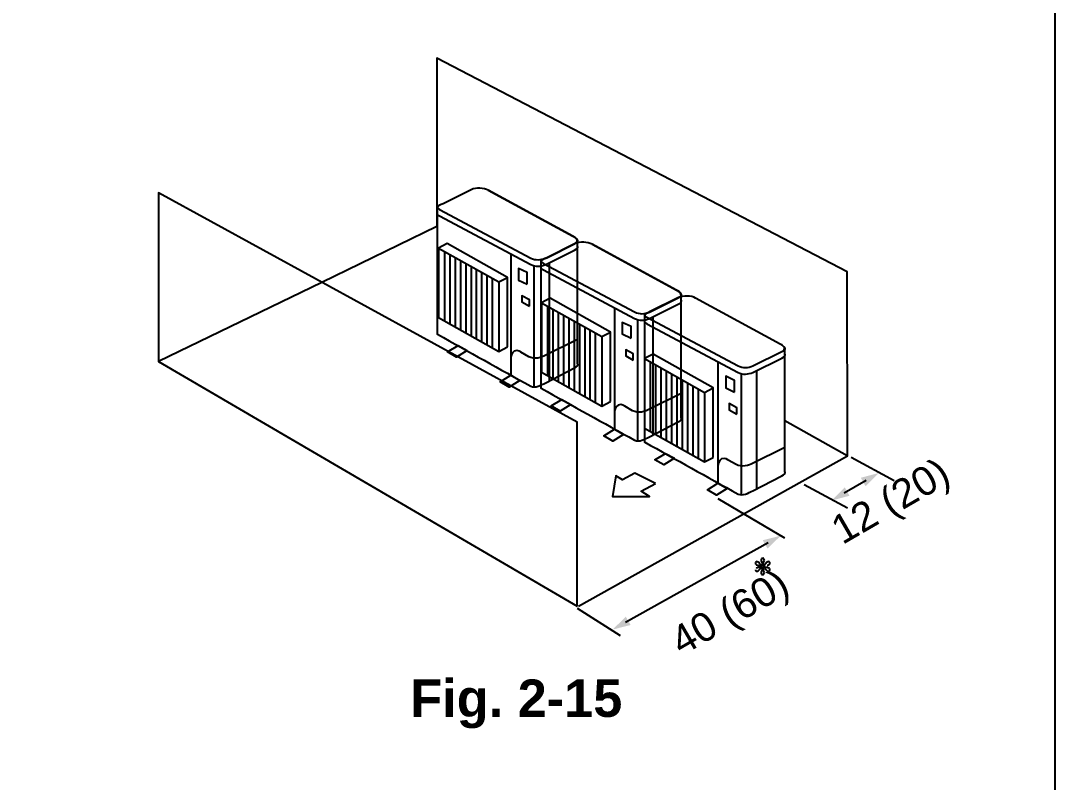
# Model space of a CAD drawing. Header units: inches. Extents: x -22 to 145, y -20 to 61.
# Drawn here: x 61.286 to 64.034, y 21.072 to 23.094 of the extents above; entities that cross this region are included whole.
import ezdxf

# ---------------------------------------------------------------- set-up
doc = ezdxf.new("R2010")
doc.units = ezdxf.units.IN
doc.header["$MEASUREMENT"] = 0
for name, color, linetype in [('GEC_BORDER', 2, 'Continuous'), ('M-DET-MEDIUM', 3, 'Continuous'), ('M-DET-THIN', 9, 'Continuous'), ('M-DET-TXT', 2, 'Continuous'), ('M-DET-WIDE', 255, 'Continuous')]:
    doc.layers.add(name, color=color, linetype=linetype)
doc.layers.add('PDF_Geometry', color=7, linetype='Continuous', true_color=0x231f20)
doc.layers.add('PDF_Solid Fills', color=7, linetype='Continuous', true_color=0xffffff)
doc.styles.add('PDF Arial', font='arial.ttf')
doc.styles.add('PDF Arial Bold', font='arialbd.ttf')

msp = doc.modelspace()

# ---------------------------------------------------------------- hatches: boundary and pattern name
at = {"layer": 'M-DET-TXT'}
h = msp.add_hatch(color=256, dxfattribs=at)
h.paths.add_polyline_path([(63.25709, 21.64642), (63.25709, 21.64703)], flags=0)
h.paths.add_polyline_path([(63.25583, 21.64727), (63.25583, 21.64642)], flags=0)
h.paths.add_polyline_path([(63.23862, 21.63981, 0.2088376), (63.23726, 21.63657)], flags=0)
h.paths.add_polyline_path([(63.25583, 21.64416), (63.25583, 21.64355)], flags=0)
h.paths.add_polyline_path([(63.25709, 21.64328), (63.25709, 21.64416)], flags=0)
h.paths.add_polyline_path([(63.26814, 21.64855, 0.1052411), (63.25776, 21.64521)], flags=0)
at = {"layer": 'M-DET-WIDE'}
h = msp.add_hatch(color=256, dxfattribs=at)
h.paths.add_polyline_path([(62.75208, 22.52207), (62.52759, 22.64403)], flags=0)
h.paths.add_polyline_path([(62.48239, 22.64549), (62.40732, 22.60817)], flags=0)
h.paths.add_polyline_path([(62.3932, 22.60038), (62.39193, 22.60038), (62.39193, 22.2616), (62.3928, 22.2616)], flags=0)
h.paths.add_polyline_path([(62.3928, 22.2616, 0.0020433), (62.64055, 22.1238)], flags=0)
h.paths.add_polyline_path([(62.68007, 22.13245), (62.75632, 22.17202)], flags=0)
at = {"layer": 'PDF_Solid Fills', "true_color": 0x999b37, "transparency": 33554559}
h = msp.add_hatch(color=55, dxfattribs=at)
h.paths.add_polyline_path([(63.02773, 22.37877), (62.80323, 22.50074)], flags=0)
h.paths.add_polyline_path([(62.75802, 22.5022), (62.68295, 22.46486)], flags=0)
h.paths.add_polyline_path([(62.66886, 22.45709), (62.66757, 22.45709), (62.66757, 22.11831), (62.66845, 22.11831)], flags=0)
h.paths.add_polyline_path([(62.66845, 22.11831, 0.0020254), (62.9162, 21.9805)], flags=0)
h.paths.add_polyline_path([(62.95572, 21.98917), (63.03195, 22.02874)], flags=0)
h = msp.add_hatch(color=55, dxfattribs=at)
h.paths.add_polyline_path([(63.30265, 22.23571), (63.07815, 22.3577)], flags=0)
h.paths.add_polyline_path([(63.03295, 22.35914), (62.95786, 22.32182)], flags=0)
h.paths.add_polyline_path([(62.94376, 22.31405), (62.9425, 22.31405), (62.9425, 21.97525), (62.94337, 21.97525)], flags=0)
h.paths.add_polyline_path([(62.94337, 21.97525, 0.0020433), (63.19111, 21.83745)], flags=0)
h.paths.add_polyline_path([(63.23065, 21.8461), (63.30687, 21.88568)], flags=0)

# ---------------------------------------------------------------- linework, layer by layer
at = {"layer": 'GEC_BORDER', "color": 3}
msp.add_lwpolyline([(64.03358, 27.34848), (54.53358, 27.34848), (54.53358, 17.67848), (64.03358, 17.67848)], close=True, dxfattribs=at)
at = {"layer": 'M-DET-MEDIUM', "color": 3}
for points in [[(62.76697, 21.5398), (63.48123, 21.93878), (63.48066, 22.42727), (62.39108, 22.99492), (62.39086, 22.5475), (62.08554, 22.39923), (61.65193, 22.1896)], [(62.39228, 22.54718), (62.39108, 22.54785)], [(62.39565, 22.49043), (62.55555, 22.40074), (62.55555, 22.21627)], [(62.41109, 22.48211), (62.41109, 22.2982)], [(62.4252, 22.47416), (62.4252, 22.29024)], [(62.43933, 22.46623), (62.43933, 22.2823)], [(62.45345, 22.45827), (62.45345, 22.27434)], [(62.46758, 22.4503), (62.46758, 22.26639)], [(62.48169, 22.44235), (62.48169, 22.25845)], [(62.49582, 22.43442), (62.49582, 22.2505)], [(62.50994, 22.42648), (62.50994, 22.24256)], [(62.52405, 22.41852), (62.52405, 22.23461)], [(62.53818, 22.41056), (62.53818, 22.22666)], [(62.55557, 22.40074), (62.57841, 22.41273)], [(62.66933, 22.34503), (62.82923, 22.25534), (62.82923, 22.07086)], [(62.68477, 22.33671), (62.68477, 22.1528)], [(62.69887, 22.32877), (62.69887, 22.14485)], [(62.71301, 22.32082), (62.71301, 22.13688)], [(62.72714, 22.31288), (62.72714, 22.12895)], [(62.74126, 22.30491), (62.74126, 22.12099)], [(62.75536, 22.29696), (62.75536, 22.11305)], [(62.76948, 22.28903), (62.76948, 22.1051)], [(62.78362, 22.28109), (62.78362, 22.09716)], [(62.79772, 22.27313), (62.79772, 22.08921)], [(62.81184, 22.26516), (62.81184, 22.08127)], [(62.82925, 22.25535), (62.85209, 22.26732)], [(62.94225, 22.19688), (63.10216, 22.10718), (63.10216, 21.9227)], [(62.95769, 22.18855), (62.95769, 22.00464)], [(62.97179, 22.1806), (62.97179, 21.99668)], [(62.98591, 22.17266), (62.98591, 21.98874)], [(63.00004, 22.16471), (63.00004, 21.98078)], [(63.01418, 22.15675), (63.01418, 21.97284)], [(63.02829, 22.1488), (63.02829, 21.96488)], [(63.0424, 22.14086), (63.0424, 21.95693)], [(63.05652, 22.13292), (63.05652, 21.949)], [(63.07065, 22.12498), (63.07065, 21.94105)], [(63.08476, 22.11699), (63.08476, 21.9331)], [(63.10215, 22.10718), (63.12501, 22.11917)], [(63.48084, 21.93909), (63.31505, 22.0317)]]:
    msp.add_lwpolyline(points, dxfattribs=at)
for points in [[(62.76375, 21.5398), (62.76355, 22.02795), (61.65194, 22.63668), (61.65194, 22.1896)], [(62.57841, 22.22824), (62.57841, 22.41273), (62.41848, 22.50241), (62.39565, 22.49043), (62.39565, 22.30596), (62.55555, 22.21625)], [(62.85211, 22.08285), (62.85211, 22.26732), (62.69216, 22.35702), (62.66933, 22.34505), (62.66933, 22.16056), (62.82925, 22.07086)], [(63.12501, 21.93468), (63.12501, 22.11917), (62.96507, 22.20886), (62.94225, 22.19688), (62.94225, 22.01241), (63.10215, 21.9227)]]:
    msp.add_lwpolyline(points, close=True, dxfattribs=at)
at = {"layer": 'M-DET-THIN', "color": 9}
for points in [[(62.39827, 22.57563), (62.64055, 22.44678)], [(62.7645, 22.18399), (62.7645, 22.50605)], [(62.68007, 22.44659), (62.75632, 22.48448)], [(62.58705, 22.47585), (62.58705, 22.1545)], [(62.68936, 22.45085), (62.68936, 22.13877)], [(62.67391, 22.43234), (62.9162, 22.30349)], [(62.95572, 22.3033), (63.03195, 22.3412)], [(63.04014, 22.0407), (63.04014, 22.36277)], [(63.04014, 22.35316), (63.04014, 22.36277)], [(62.86269, 22.33256), (62.86269, 22.01121)], [(62.9243, 22.30013), (62.9243, 21.97875)], [(62.94882, 22.2893), (63.19111, 22.16043)], [(62.965, 22.30756), (62.965, 21.99549)], [(62.7645, 22.24761), (62.67683, 22.20396)], [(62.58708, 22.1991), (62.58708, 22.15375)], [(63.13761, 22.18952), (63.13761, 21.86814)], [(63.23065, 22.16024), (63.30687, 22.19813)], [(62.68007, 22.13245), (62.75632, 22.17202)], [(63.19922, 22.15707), (63.19922, 21.8357)], [(63.23991, 22.1645), (63.23991, 21.85243)], [(63.04014, 22.10431), (62.95248, 22.06067)], [(62.95572, 21.98917), (63.03195, 22.02874)], [(63.31505, 21.96125), (63.22741, 21.91761)]]:
    msp.add_lwpolyline(points, dxfattribs=at)
for points in [[(62.63123, 22.39439), (62.63123, 22.42531), (62.60758, 22.43652), (62.60758, 22.4056)], [(62.63683, 22.3361), (62.63683, 22.35284), (62.617, 22.36398), (62.617, 22.34725)], [(62.90689, 22.25111), (62.90689, 22.28202), (62.8832, 22.29323), (62.8832, 22.26231)], [(62.91248, 22.19282), (62.91248, 22.20955), (62.89265, 22.22067), (62.89265, 22.20396)], [(63.18179, 22.10805), (63.18179, 22.13896), (63.15814, 22.15017), (63.15814, 22.11927)], [(63.1874, 22.04977), (63.1874, 22.06648), (63.16755, 22.07763), (63.16755, 22.06091)], [(62.97205, 21.86496), (62.9167, 21.89318), (62.88389, 21.87523), (62.8664, 21.88596), (62.85759, 21.83082), (62.95619, 21.83082), (62.93379, 21.84459)]]:
    msp.add_lwpolyline(points, close=True, dxfattribs=at)
for points in [[(62.65911, 22.19818, -0.130426), (62.63509, 22.20188), (62.6142, 22.21377)], [(62.93473, 22.05489, -0.1302842), (62.91072, 22.0586), (62.88984, 22.07048)], [(63.20966, 21.91185, -0.1305186), (63.18564, 21.91555), (63.16477, 21.92742)]]:
    msp.add_lwpolyline(points, format="xyb", dxfattribs=at)
for points in [[(62.3928, 22.57995), (62.39351, 22.57864), (62.39526, 22.57725), (62.39827, 22.57563)], [(62.75632, 22.48448), (62.76398, 22.48785), (62.76727, 22.49216), (62.7645, 22.49643)], [(63.03195, 22.3412), (63.03964, 22.34457), (63.04291, 22.34886), (63.04014, 22.35316)], [(62.9162, 22.30349), (62.92822, 22.29703), (62.94287, 22.29766), (62.95572, 22.3033)], [(62.59648, 22.21675), (62.5885, 22.2132), (62.58708, 22.1991), (62.58708, 22.1991)], [(62.6142, 22.21377), (62.6142, 22.21377), (62.60691, 22.22139), (62.59648, 22.21675)], [(62.67683, 22.20396), (62.67683, 22.20396), (62.66743, 22.1991), (62.65911, 22.19818)], [(63.30687, 22.19813), (63.31455, 22.20152), (63.31784, 22.20581), (63.31505, 22.21011)], [(62.75632, 22.17202), (62.76398, 22.17541), (62.76727, 22.17971), (62.7645, 22.18399)], [(62.75632, 22.17202), (62.76398, 22.17541), (62.76727, 22.17971), (62.7645, 22.18399)], [(63.19111, 22.16043), (63.20315, 22.15398), (63.2178, 22.15459), (63.23065, 22.16024)], [(62.64055, 22.1238), (62.65258, 22.11734), (62.66725, 22.1268), (62.68007, 22.13245)], [(62.64055, 22.1238), (62.65258, 22.11734), (62.66725, 22.1268), (62.68007, 22.13245)], [(62.87212, 22.07346), (62.86414, 22.06992), (62.86273, 22.05582), (62.86273, 22.05582)], [(62.88984, 22.07048), (62.88984, 22.07048), (62.88255, 22.07811), (62.87212, 22.07346)], [(62.95248, 22.06067), (62.95248, 22.06067), (62.94307, 22.05582), (62.93473, 22.05489)], [(63.03195, 22.02874), (63.03964, 22.03211), (63.04291, 22.03642), (63.04014, 22.0407)], [(63.14704, 21.93041), (63.13905, 21.92686), (63.13765, 21.91277), (63.13765, 21.91277)], [(63.16477, 21.92742), (63.16477, 21.92742), (63.15747, 21.93506), (63.14704, 21.93041)], [(63.22741, 21.91761), (63.22741, 21.91761), (63.218, 21.91277), (63.20966, 21.91185)]]:
    msp.add_open_spline(points, degree=3, dxfattribs=at)
at = {"layer": 'M-DET-TXT'}
for points in [[(63.60593, 21.87241), (63.49161, 21.93477)], [(63.53091, 21.87355), (63.47309, 21.83986)], [(63.4812, 21.79964), (63.3669, 21.862)], [(63.31505, 21.72046), (63.13837, 21.82439)], [(63.27055, 21.70778), (62.89157, 21.49656)], [(62.87851, 21.46061), (62.76419, 21.53336)]]:
    msp.add_lwpolyline(points, dxfattribs=at)
for points in [[(63.2385, 21.65677), (63.23765, 21.65599), (63.23726, 21.65502), (63.23726, 21.65388)], [(63.23726, 21.65388), (63.23726, 21.6527), (63.2377, 21.65166), (63.23854, 21.6508)], [(63.24154, 21.65795), (63.24034, 21.65795), (63.23934, 21.65757), (63.2385, 21.65677)], [(63.24809, 21.65325), (63.24552, 21.65636), (63.24332, 21.65795), (63.24154, 21.65795)], [(63.25333, 21.66542), (63.25254, 21.66446), (63.25215, 21.66325), (63.25215, 21.66177)], [(63.25215, 21.66177), (63.25215, 21.66081), (63.25276, 21.65878), (63.254, 21.65573)], [(63.25647, 21.66678), (63.25518, 21.66678), (63.25414, 21.66631), (63.25333, 21.66542)], [(63.254, 21.65573), (63.2552, 21.65261), (63.25583, 21.6498), (63.25583, 21.64727)], [(63.25954, 21.66546), (63.2587, 21.66636), (63.25769, 21.66678), (63.25647, 21.66678)], [(63.25709, 21.64703), (63.25709, 21.64978), (63.2577, 21.65268), (63.25891, 21.65582)], [(63.25891, 21.65582), (63.26015, 21.65895), (63.26076, 21.66102), (63.26076, 21.66209)], [(63.26076, 21.66209), (63.26076, 21.66349), (63.26034, 21.66461), (63.25954, 21.66546)], [(63.27169, 21.65795), (63.26961, 21.65795), (63.26726, 21.65635), (63.26466, 21.65311)], [(63.27457, 21.65677), (63.27383, 21.65757), (63.27287, 21.65795), (63.27169, 21.65795)], [(63.27566, 21.65367), (63.27566, 21.65496), (63.27533, 21.65599), (63.27457, 21.65677)], [(63.23726, 21.63657), (63.23726, 21.63541), (63.23761, 21.63445), (63.23839, 21.63367)], [(63.23839, 21.63367), (63.23912, 21.63293), (63.24007, 21.63253), (63.2412, 21.63253)], [(63.23854, 21.6508), (63.23943, 21.64993), (63.24068, 21.6493), (63.24232, 21.64886)], [(63.24252, 21.64171), (63.24084, 21.64134), (63.23957, 21.6407), (63.23862, 21.63981)], [(63.2412, 21.63253), (63.24332, 21.63253), (63.24566, 21.63416), (63.24826, 21.63739)], [(63.24232, 21.64886), (63.24276, 21.64878), (63.24357, 21.64867), (63.24466, 21.64855)], [(63.24426, 21.64192), (63.24343, 21.64185), (63.24287, 21.6418), (63.24252, 21.64171)], [(63.25504, 21.64521), (63.25187, 21.64336), (63.24827, 21.64227), (63.24426, 21.64192)], [(63.24466, 21.64855), (63.24877, 21.64803), (63.25226, 21.64693), (63.25504, 21.64521)], [(63.25583, 21.64642), (63.25329, 21.64781), (63.25069, 21.65007), (63.24809, 21.65325)], [(63.24826, 21.63739), (63.25086, 21.64061), (63.25337, 21.64288), (63.25583, 21.64416)], [(63.25394, 21.63473), (63.25268, 21.63156), (63.25205, 21.62945), (63.25205, 21.62842)], [(63.25205, 21.62842), (63.25205, 21.62702), (63.25248, 21.62588), (63.25327, 21.62502)], [(63.25583, 21.64355), (63.25583, 21.64084), (63.2552, 21.63788), (63.25394, 21.63473)], [(63.26466, 21.65311), (63.26205, 21.64989), (63.25954, 21.64766), (63.25709, 21.64642)], [(63.25709, 21.64416), (63.25962, 21.64277), (63.2622, 21.6405), (63.26482, 21.63732)], [(63.25891, 21.63478), (63.2577, 21.63784), (63.25709, 21.64064), (63.25709, 21.64328)], [(63.26814, 21.64192), (63.264, 21.64238), (63.26057, 21.64349), (63.25776, 21.64521)], [(63.26076, 21.62906), (63.26076, 21.62982), (63.26015, 21.63173), (63.25891, 21.63478)], [(63.25957, 21.62513), (63.26037, 21.6261), (63.26076, 21.62739), (63.26076, 21.62906)], [(63.26482, 21.63732), (63.26741, 21.63413), (63.26961, 21.63253), (63.27139, 21.63253)], [(63.26814, 21.64855), (63.26876, 21.64859), (63.2692, 21.64863), (63.26945, 21.64867)], [(63.27061, 21.64161), (63.27014, 21.64171), (63.26933, 21.64182), (63.26814, 21.64192)], [(63.26945, 21.64867), (63.27136, 21.64898), (63.27287, 21.64956), (63.274, 21.65046)], [(63.2743, 21.63963), (63.27343, 21.64053), (63.27216, 21.64121), (63.27061, 21.64161)], [(63.27139, 21.63253), (63.27258, 21.63253), (63.27359, 21.63293), (63.27443, 21.6337)], [(63.274, 21.65046), (63.27512, 21.65136), (63.27566, 21.65241), (63.27566, 21.65367)], [(63.27566, 21.63657), (63.27566, 21.6377), (63.27522, 21.63873), (63.2743, 21.63963)], [(63.27443, 21.6337), (63.27527, 21.63448), (63.27566, 21.63543), (63.27566, 21.63657)], [(63.25327, 21.62502), (63.25407, 21.62411), (63.25509, 21.62371), (63.25636, 21.62371)], [(63.25636, 21.62371), (63.25772, 21.62371), (63.25879, 21.62418), (63.25957, 21.62513)]]:
    msp.add_open_spline(points, degree=3, dxfattribs=at)
for points in [[(63.52959, 21.85821), (63.56436, 21.89318), (63.51708, 21.88061)], [(63.47441, 21.85521), (63.43966, 21.82024), (63.48693, 21.83282)], [(63.26918, 21.69282), (63.30452, 21.72688), (63.25647, 21.71464)], [(62.89291, 21.51149), (62.85758, 21.47743), (62.90564, 21.4897)]]:
    msp.add_solid(points, dxfattribs=at)
at = {"layer": 'M-DET-WIDE'}
for points in [[(62.48239, 22.64549), (62.40732, 22.60817)], [(62.75209, 22.52207), (62.52759, 22.64403), (62.75208, 22.52207)], [(62.39827, 22.59289), (62.64055, 22.46405)], [(62.7645, 22.49643), (62.7645, 22.50605)], [(62.68007, 22.46385), (62.75632, 22.50175)], [(62.75802, 22.5022), (62.68295, 22.46486)], [(62.66886, 22.45709), (62.66757, 22.45709), (62.66757, 22.43667), (62.66845, 22.43667)], [(62.64865, 22.44342), (62.64865, 22.12207)], [(62.67393, 22.4496), (62.91619, 22.32075)], [(62.95572, 22.32056), (63.03195, 22.35845)], [(63.03295, 22.35914), (62.95786, 22.32182)], [(63.30265, 22.23571), (63.07815, 22.3577)], [(62.94376, 22.31405), (62.9425, 22.31405), (62.9425, 22.2936), (62.94337, 22.2936)], [(62.94883, 22.30656), (63.19111, 22.1777)], [(63.23065, 22.1775), (63.30687, 22.21539)], [(63.31505, 21.89764), (63.31505, 22.2197)], [(63.31505, 22.21011), (63.31505, 22.2197)], [(63.23065, 21.8461), (63.30687, 21.88568)]]:
    msp.add_lwpolyline(points, dxfattribs=at)
for points in [[(62.3932, 22.60038), (62.39193, 22.60038), (62.39193, 22.2616), (62.3928, 22.2616, 0.0020433), (62.64055, 22.1238)], [(62.66886, 22.45709), (62.66757, 22.45709), (62.66757, 22.11831), (62.66845, 22.11831, 0.0020254), (62.9162, 21.9805)], [(62.94376, 22.31405), (62.9425, 22.31405), (62.9425, 21.97525), (62.94337, 21.97525, 0.0020433), (63.19111, 21.83745)]]:
    msp.add_lwpolyline(points, format="xyb", dxfattribs=at)
for points in [[(62.68295, 22.46486), (62.75802, 22.5022)], [(62.80323, 22.50074), (63.02773, 22.37877)], [(62.95786, 22.32182), (63.03295, 22.35914)], [(62.47125, 22.21866), (62.44307, 22.201), (62.41905, 22.21493), (62.44725, 22.23166)], [(62.61109, 22.13878), (62.5829, 22.12113), (62.5589, 22.13506), (62.58708, 22.15271)], [(62.74689, 22.07536), (62.71869, 22.05773), (62.69469, 22.07166), (62.72289, 22.08836)], [(62.88673, 21.99549), (62.85854, 21.97785), (62.83455, 21.99178), (62.86273, 22.00942)], [(63.02182, 21.93231), (62.99362, 21.91466), (62.96962, 21.9286), (62.99782, 21.94532)], [(63.16165, 21.85243), (63.13347, 21.8348), (63.10947, 21.84873), (63.13765, 21.86635)]]:
    msp.add_lwpolyline(points, close=True, dxfattribs=at)
for points in [[(62.52759, 22.64403), (62.51557, 22.65049), (62.49522, 22.65116), (62.48239, 22.64549)], [(62.4073, 22.60816), (62.39447, 22.6025), (62.38623, 22.59934), (62.39827, 22.59289)], [(62.40732, 22.60817), (62.40048, 22.60516), (62.39509, 22.60285), (62.3932, 22.60038)], [(62.7645, 22.50605), (62.76843, 22.51111), (62.76133, 22.51711), (62.75208, 22.52207)], [(62.7645, 22.50605), (62.76843, 22.51111), (62.76133, 22.51711), (62.75208, 22.52207)], [(62.75632, 22.50175), (62.76915, 22.50738), (62.76414, 22.51561), (62.75209, 22.52207)], [(62.80323, 22.50074), (62.7912, 22.50718), (62.77086, 22.50786), (62.75802, 22.5022)], [(62.80323, 22.50074), (62.79122, 22.50718), (62.77086, 22.50786), (62.75802, 22.5022)], [(62.64055, 22.46405), (62.65258, 22.4576), (62.66725, 22.45821), (62.68007, 22.46385)], [(62.68295, 22.46486), (62.67012, 22.45921), (62.66189, 22.45606), (62.67393, 22.4496)], [(62.68295, 22.46486), (62.67612, 22.46188), (62.67072, 22.45956), (62.66886, 22.45709)], [(62.64055, 22.44678), (62.65258, 22.44032), (62.66725, 22.44093), (62.68007, 22.44659)], [(62.66845, 22.43667), (62.66918, 22.43536), (62.6709, 22.43395), (62.67391, 22.43234)], [(63.04014, 22.36277), (63.04408, 22.36784), (63.03697, 22.37382), (63.02773, 22.37877)], [(63.03195, 22.35845), (63.04479, 22.36411), (63.03977, 22.37232), (63.02773, 22.37877)], [(63.04014, 22.36277), (63.04408, 22.36784), (63.03697, 22.37382), (63.02773, 22.37877)], [(63.07815, 22.3577), (63.06612, 22.36414), (63.04579, 22.36481), (63.03295, 22.35914)], [(63.07815, 22.3577), (63.06612, 22.36414), (63.04579, 22.36481), (63.03295, 22.35914)], [(63.07814, 22.35768), (63.06612, 22.36414), (63.04579, 22.36481), (63.03295, 22.35914)], [(63.07815, 22.3577), (63.06612, 22.36414), (63.04579, 22.36481), (63.03295, 22.35914)], [(62.91619, 22.32075), (62.92822, 22.31431), (62.94287, 22.31491), (62.95572, 22.32056)], [(62.95786, 22.32182), (62.94504, 22.31617), (62.93679, 22.31299), (62.94883, 22.30656)], [(62.95786, 22.32182), (62.95104, 22.31881), (62.94564, 22.3165), (62.94376, 22.31405)], [(62.94337, 22.2936), (62.94408, 22.29232), (62.94582, 22.29089), (62.94882, 22.2893)], [(63.31505, 22.2197), (63.319, 22.2248), (63.3119, 22.23078), (63.30265, 22.23571)], [(63.31505, 22.2197), (63.319, 22.2248), (63.3119, 22.23078), (63.30265, 22.23571)], [(63.31505, 22.2197), (63.319, 22.2248), (63.3119, 22.23078), (63.30265, 22.23571)], [(63.30687, 22.21539), (63.31972, 22.22105), (63.3147, 22.22927), (63.30266, 22.23571)], [(63.19111, 22.1777), (63.20315, 22.17125), (63.21779, 22.17185), (63.23065, 22.1775)], [(62.9162, 21.9805), (62.92822, 21.97406), (62.94287, 21.98352), (62.95572, 21.98917)], [(63.30687, 21.88568), (63.31455, 21.88906), (63.31784, 21.89335), (63.31505, 21.89764)], [(63.19111, 21.83745), (63.20315, 21.83102), (63.2178, 21.84046), (63.23065, 21.8461)]]:
    msp.add_open_spline(points, degree=3, dxfattribs=at)
at = {"layer": 'PDF_Geometry', "color": 55, "lineweight": 13, "true_color": 0x999b37}
for points in [[(62.48239, 22.64548), (62.4073, 22.60816)], [(62.3932, 22.60038), (62.39193, 22.60038), (62.39193, 22.57995), (62.3928, 22.57995)], [(63.30266, 22.23571), (63.07814, 22.35768)], [(62.86273, 22.05582), (62.86273, 22.01046)], [(63.13765, 21.91277), (63.13765, 21.86742)]]:
    msp.add_lwpolyline(points, dxfattribs=at)
at = {"layer": 'PDF_Geometry', "color": 55, "lineweight": 20, "true_color": 0x999b37}
for points in [[(62.48239, 22.64549), (62.40732, 22.60817)], [(62.75208, 22.52207), (62.52759, 22.64403)], [(63.02773, 22.37877), (62.80323, 22.50074)], [(63.30265, 22.23571), (63.07815, 22.3577)]]:
    msp.add_lwpolyline(points, dxfattribs=at)
at = {"layer": 'PDF_Geometry', "color": 55, "lineweight": 13, "true_color": 0x999b37}
for points in [[(62.52759, 22.64403), (62.51557, 22.65049), (62.49522, 22.65116), (62.48239, 22.64549)], [(62.52759, 22.64403), (62.51557, 22.65049), (62.49522, 22.65114), (62.48239, 22.64548)], [(62.40732, 22.60817), (62.40048, 22.60516), (62.39509, 22.60285), (62.3932, 22.60038)], [(62.7645, 22.50605), (62.76843, 22.51111), (62.76133, 22.51711), (62.75208, 22.52207)], [(62.80323, 22.50074), (62.79122, 22.50718), (62.77086, 22.50786), (62.75802, 22.5022)], [(62.68295, 22.46486), (62.67612, 22.46188), (62.67072, 22.45956), (62.66886, 22.45709)], [(63.04014, 22.36277), (63.04408, 22.36784), (63.03697, 22.37382), (63.02773, 22.37877)], [(62.95786, 22.32182), (62.95104, 22.31881), (62.94564, 22.3165), (62.94376, 22.31405)], [(63.03195, 22.02874), (63.03964, 22.03211), (63.04291, 22.03642), (63.04014, 22.0407)], [(62.9162, 21.9805), (62.92822, 21.97406), (62.94287, 21.98352), (62.95572, 21.98917)], [(63.30687, 21.88568), (63.31455, 21.88906), (63.31784, 21.89335), (63.31505, 21.89764)], [(63.19111, 21.83745), (63.20315, 21.83102), (63.2178, 21.84046), (63.23065, 21.8461)]]:
    msp.add_open_spline(points, degree=3, dxfattribs=at)
at = {"layer": 'PDF_Geometry', "color": 55, "lineweight": 20, "true_color": 0x999b37}
for points in [[(62.52759, 22.64403), (62.51557, 22.65049), (62.49522, 22.65116), (62.48239, 22.64549)], [(62.40732, 22.60817), (62.40048, 22.60516), (62.39509, 22.60285), (62.3932, 22.60038)], [(62.80323, 22.50074), (62.79122, 22.50718), (62.77086, 22.50786), (62.75802, 22.5022)], [(62.68295, 22.46486), (62.67612, 22.46188), (62.67072, 22.45956), (62.66886, 22.45709)], [(62.95786, 22.32182), (62.95104, 22.31881), (62.94564, 22.3165), (62.94376, 22.31405)]]:
    msp.add_open_spline(points, degree=3, dxfattribs=at)

# ---------------------------------------------------------------- texts
at = {"layer": 'M-DET-TXT', "char_height": 0.076552, "attachment_point": 7, "rotation": 30.1449, "style": 'PDF Arial'}
for s, insert in [('12 (20)', (63.4796, 21.6816)), ('40 (60)', (63.05267, 21.38643))]:
    msp.add_mtext(s, dxfattribs=dict(at, insert=insert))
at = {"layer": 'M-DET-TXT', "insert": (62.32027, 21.21495), "char_height": 0.099419, "attachment_point": 7, "style": 'PDF Arial Bold'}
msp.add_mtext('Fig. 2-15', dxfattribs=at)

doc.saveas('drawing.dxf')
